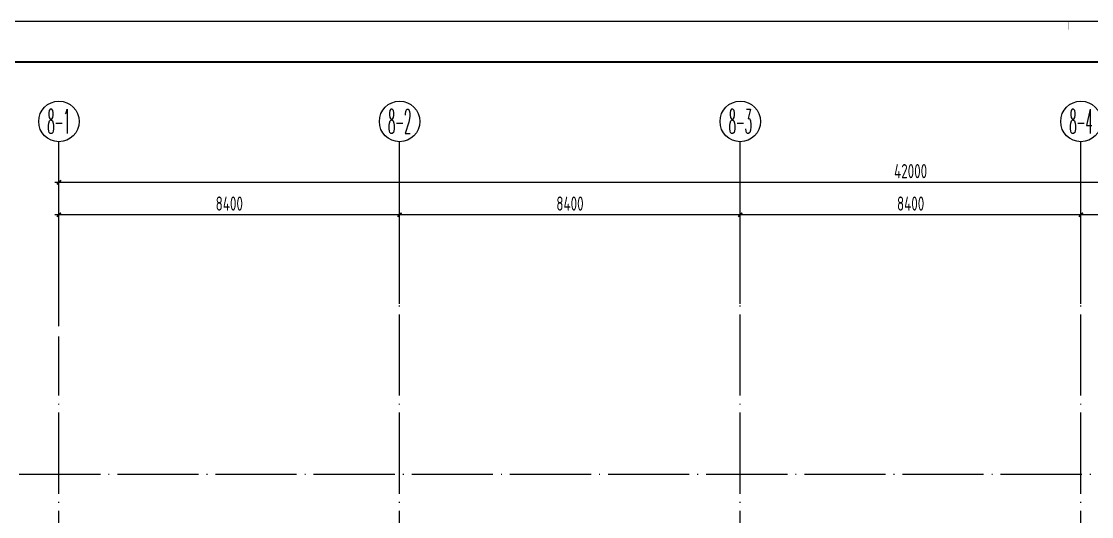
# Model space of a CAD drawing. Extents: x -765033 to 1614171, y -1073 to 729564.
# Drawn here: x 1020277 to 1046665, y 324171 to 336381 of the extents above; entities that cross this region are included whole.
import ezdxf
from ezdxf.enums import TextEntityAlignment as Align

# ---------------------------------------------------------------- set-up
doc = ezdxf.new("R2010")
doc.units = 0
doc.header["$LTSCALE"] = 1000
doc.header["$MEASUREMENT"] = 0
doc.linetypes.add('109-34 轴网$0$L1$0$$AUDIT_BAD_LTYPE1', pattern=[0])
doc.linetypes.add('DOTE', pattern=[2.42, 2, -0.2, 0.02, -0.2])
doc.layers.get('Defpoints').update_dxf_attribs({"color": 167})
for name, color, linetype in [('a-dote', 14, 'DOTE'), ('a-dote-dim', 3, 'Continuous'), ('s-dim', 3, 'Continuous'), ('s-dote-text', 7, 'Continuous')]:
    doc.layers.add(name, color=color, linetype=linetype)
doc.styles.add('TSSD_Axis', font='Complex.shx', dxfattribs={"width": 0.7, "bigfont": 'hztxt.shx'})
doc.styles.add('TSSD_Dimension', font='tssdeng.shx', dxfattribs={"width": 0.7, "bigfont": 'Hztxt.shx'})
doc.dimstyles.new('TSSD_100_100', dxfattribs={"dimtxt": 300, "dimasz": 100, "dimexe": 100, "dimexo": 250, "dimgap": 100, "dimtad": 1, "dimdec": 0, "dimzin": 0, "dimdsep": 46, "dimtxsty": 'TSSD_Dimension', "dimblk": 'ARCHTICK', "dimblk1": 'ARCHTICK', "dimblk2": 'ARCHTICK', "dimcen": 0, "dimdle": 100, "dimclrt": 7, "dimadec": 0, "dimazin": 0, "dimtfac": 1, "dimtdec": 0, "dimtix": 1, "dimtmove": 2, "dimatfit": 3, "dimfxl": 1, "dimtolj": 1, "dimtzin": 0, "dimarcsym": 0})

# ---------------------------------------------------------------- blocks, each defined once
blk = doc.blocks.new('图框-A1')
for points, const_width in [([(0, 0), (841, 0), (841, 594), (0, 594)], 0.05), ([(766, 584), (25, 584), (25, 10), (766, 10)], 0.5)]:
    blk.add_lwpolyline(points, close=True, dxfattribs=dict(const_width=const_width))
at = {"const_width": 0.05}
blk.add_lwpolyline([(420.5, 594), (420.5, 592)], dxfattribs=at)
blk = doc.blocks.new('_ArchTick')
at = {"color": 0, "linetype": 'ByBlock', "const_width": 0.4}
blk.add_lwpolyline([(-0.5, -0.5), (0.5, 0.5)], dxfattribs=at)
blk = doc.blocks.new('*D1025')
at = {"layer": 'Defpoints', "color": 0, "transparency": 16777216}
for p in [(25200, 40000), (25200, 37800), (33600, 37800)]:
    blk.add_point(p, dxfattribs=at)
at = {"layer": 's-dim', "color": 0, "lineweight": -2, "transparency": 16777216}
for p, q in [((33700, 40000), (25100, 40000)), ((25200, 38050), (25200, 40100)), ((33600, 38050), (33600, 40100))]:
    blk.add_line(p, q, dxfattribs=at)
at = {"layer": 's-dim', "color": 0, "lineweight": -2, "transparency": 16777216, "xscale": 100, "yscale": 100, "zscale": 100, "rotation": 180}
blk.add_blockref('_ArchTick', (25200, 40000), dxfattribs=at)
at = {"layer": 's-dim', "color": 0, "lineweight": -2, "transparency": 16777216, "xscale": 100, "yscale": 100, "zscale": 100}
blk.add_blockref('_ArchTick', (33600, 40000), dxfattribs=at)
at = {"layer": 's-dim', "color": 7, "transparency": 16777216, "insert": (29400, 40275), "char_height": 350, "attachment_point": 5, "style": 'TSSD_Dimension'}
blk.add_mtext('\\A1;8400', dxfattribs=at)
blk = doc.blocks.new('*D1026')
at = {"layer": 'Defpoints', "color": 0, "transparency": 16777216}
for p in [(16800, 40000), (16800, 37800), (25200, 37800)]:
    blk.add_point(p, dxfattribs=at)
at = {"layer": 's-dim', "color": 0, "lineweight": -2, "transparency": 16777216}
for p, q in [((25300, 40000), (16700, 40000)), ((16800, 38050), (16800, 40100)), ((25200, 38050), (25200, 40100))]:
    blk.add_line(p, q, dxfattribs=at)
at = {"layer": 's-dim', "color": 0, "lineweight": -2, "transparency": 16777216, "xscale": 100, "yscale": 100, "zscale": 100, "rotation": 180}
blk.add_blockref('_ArchTick', (16800, 40000), dxfattribs=at)
at = {"layer": 's-dim', "color": 0, "lineweight": -2, "transparency": 16777216, "xscale": 100, "yscale": 100, "zscale": 100}
blk.add_blockref('_ArchTick', (25200, 40000), dxfattribs=at)
at = {"layer": 's-dim', "color": 7, "transparency": 16777216, "insert": (21000, 40275), "char_height": 350, "attachment_point": 5, "style": 'TSSD_Dimension'}
blk.add_mtext('\\A1;8400', dxfattribs=at)
blk = doc.blocks.new('*D1027')
at = {"layer": 'Defpoints', "color": 0, "transparency": 16777216}
for p in [(8400, 40000), (8400, 37800), (16800, 37800)]:
    blk.add_point(p, dxfattribs=at)
at = {"layer": 's-dim', "color": 0, "lineweight": -2, "transparency": 16777216}
for p, q in [((16900, 40000), (8300, 40000)), ((8400, 38050), (8400, 40100)), ((16800, 38050), (16800, 40100))]:
    blk.add_line(p, q, dxfattribs=at)
at = {"layer": 's-dim', "color": 0, "lineweight": -2, "transparency": 16777216, "xscale": 100, "yscale": 100, "zscale": 100, "rotation": 180}
blk.add_blockref('_ArchTick', (8400, 40000), dxfattribs=at)
at = {"layer": 's-dim', "color": 0, "lineweight": -2, "transparency": 16777216, "xscale": 100, "yscale": 100, "zscale": 100}
blk.add_blockref('_ArchTick', (16800, 40000), dxfattribs=at)
at = {"layer": 's-dim', "color": 7, "transparency": 16777216, "insert": (12600, 40275), "char_height": 350, "attachment_point": 5, "style": 'TSSD_Dimension'}
blk.add_mtext('\\A1;8400', dxfattribs=at)
blk = doc.blocks.new('*D1028')
at = {"layer": 'Defpoints', "color": 0, "transparency": 16777216}
for p in [(0, 40000), (0, 37800), (8400, 37800)]:
    blk.add_point(p, dxfattribs=at)
at = {"layer": 's-dim', "color": 0, "lineweight": -2, "transparency": 16777216}
for p, q in [((8500, 40000), (-100, 40000)), ((0, 38050), (0, 40100)), ((8400, 38050), (8400, 40100))]:
    blk.add_line(p, q, dxfattribs=at)
at = {"layer": 's-dim', "color": 0, "lineweight": -2, "transparency": 16777216, "xscale": 100, "yscale": 100, "zscale": 100, "rotation": 180}
blk.add_blockref('_ArchTick', (0, 40000), dxfattribs=at)
at = {"layer": 's-dim', "color": 0, "lineweight": -2, "transparency": 16777216, "xscale": 100, "yscale": 100, "zscale": 100}
blk.add_blockref('_ArchTick', (8400, 40000), dxfattribs=at)
at = {"layer": 's-dim', "color": 7, "transparency": 16777216, "insert": (4200, 40275), "char_height": 350, "attachment_point": 5, "style": 'TSSD_Dimension'}
blk.add_mtext('\\A1;8400', dxfattribs=at)
blk = doc.blocks.new('ts_axno')
at = {"color": 0, "linetype": 'ByBlock', "lineweight": -2}
blk.add_circle((0, 0), 0.5, dxfattribs=at)
at = {"color": 0, "linetype": 'ByBlock', "lineweight": -2, "style": 'TSSD_Axis', "width": 0.7}
blk.add_attdef('A', text='', height=0.6, dxfattribs=at).set_placement((0, 0), align=Align.MIDDLE_CENTER)
blk = doc.blocks.new('*D1034')
at = {"layer": 'a-dote-dim', "color": 0, "lineweight": -2, "transparency": 16777216}
for p, q in [((-100, 40800), (42100, 40800)), ((0, 37250), (0, 40900)), ((42000, 37250), (42000, 40900))]:
    blk.add_line(p, q, dxfattribs=at)
at = {"layer": 'Defpoints', "color": 0, "transparency": 16777216}
for p in [(42000, 40800), (0, 37000), (42000, 37000)]:
    blk.add_point(p, dxfattribs=at)
at = {"layer": 'a-dote-dim', "color": 0, "lineweight": -2, "transparency": 16777216, "xscale": 100, "yscale": 100, "zscale": 100, "rotation": 180}
blk.add_blockref('_ArchTick', (0, 40800), dxfattribs=at)
at = {"layer": 'a-dote-dim', "color": 0, "lineweight": -2, "transparency": 16777216, "xscale": 100, "yscale": 100, "zscale": 100}
blk.add_blockref('_ArchTick', (42000, 40800), dxfattribs=at)
at = {"layer": 'a-dote-dim', "color": 7, "transparency": 16777216, "insert": (21000, 41075), "char_height": 350, "attachment_point": 5, "style": 'TSSD_Dimension'}
blk.add_mtext('\\A1;42000', dxfattribs=at)
blk = doc.blocks.new('A$C45ED3BFD')
at = {"layer": 'a-dote'}
for p, q in [((8400, -5600), (8400, 37800)), ((16800, -5600), (16800, 37800)), ((25200, -5600), (25200, 37800)), ((0, -5600), (0, 37000)), ((-3400, 33600), (47600, 33600))]:
    blk.add_line(p, q, dxfattribs=at)
at = {"layer": 's-dote-text'}
for p, q in [((0, 37800), (0, 41800)), ((8400, 37800), (8400, 41800)), ((16800, 37800), (16800, 41800)), ((25200, 37800), (25200, 41800))]:
    blk.add_line(p, q, dxfattribs=at)
ref = blk.add_blockref('ts_axno', (0, 42300), dxfattribs=dict(at, xscale=1000, yscale=1000, zscale=1000))
ref.add_attrib('1', '8-1', dxfattribs={"height": 600, "rotation": 360, "style": 'TSSD_Axis', "width": 0.333333}).set_placement((0, 42300), align=Align.MIDDLE_CENTER)
ref = blk.add_blockref('ts_axno', (8400, 42300), dxfattribs=dict(at, xscale=1000, yscale=1000, zscale=1000))
ref.add_attrib('2', '8-2', dxfattribs={"height": 600, "rotation": 360, "style": 'TSSD_Axis', "width": 0.333333}).set_placement((8400, 42300), align=Align.MIDDLE_CENTER)
ref = blk.add_blockref('ts_axno', (16800, 42300), dxfattribs=dict(at, xscale=1000, yscale=1000, zscale=1000))
ref.add_attrib('3', '8-3', dxfattribs={"height": 600, "rotation": 360, "style": 'TSSD_Axis', "width": 0.333333}).set_placement((16800, 42300), align=Align.MIDDLE_CENTER)
ref = blk.add_blockref('ts_axno', (25200, 42300), dxfattribs=dict(at, xscale=1000, yscale=1000, zscale=1000))
ref.add_attrib('4', '8-4', dxfattribs={"height": 600, "rotation": 360, "style": 'TSSD_Axis', "width": 0.333333}).set_placement((25200, 42300), align=Align.MIDDLE_CENTER)
at = {"layer": 'a-dote-dim'}
dim = blk.add_linear_dim(base=(42000, 40800), p1=(0, 37000), p2=(42000, 37000), dimstyle='TSSD_100_100', dxfattribs=at)
dim.commit()
dim.dimension.update_dxf_attribs({"geometry": '*D1034', "text_midpoint": (21000, 41075)})
at = {"layer": 's-dim'}
for base, p1, p2, picture, middle in [((0, 40000), (8400, 37800), (0, 37800), '*D1028', (4200, 40275)), ((8400, 40000), (16800, 37800), (8400, 37800), '*D1027', (12600, 40275)), ((16800, 40000), (25200, 37800), (16800, 37800), '*D1026', (21000, 40275)), ((25200, 40000), (33600, 37800), (25200, 37800), '*D1025', (29400, 40275))]:
    dim = blk.add_linear_dim(base=base, p1=p1, p2=p2, dimstyle='TSSD_100_100', dxfattribs=at)
    dim.commit()
    dim.dimension.update_dxf_attribs({"geometry": picture, "text_midpoint": middle})

msp = doc.modelspace()

# ---------------------------------------------------------------- linework, layer by layer
msp.add_lwpolyline([(1088143.9, 276978.8), (1088143.9, 336378.8), (1004043.9, 336378.8), (1004043.9, 276978.8)], close=True)

# ---------------------------------------------------------------- block references
at = {"xscale": 100, "yscale": 100, "zscale": 100}
msp.add_blockref('图框-A1', (1004043.9, 276978.8), dxfattribs=at)
at = {"layer": 's-dim', "linetype": '109-34 轴网$0$L1$0$$AUDIT_BAD_LTYPE1'}
msp.add_blockref('A$C45ED3BFD', (1021203, 291614.3), dxfattribs=at)

doc.saveas('drawing.dxf')
